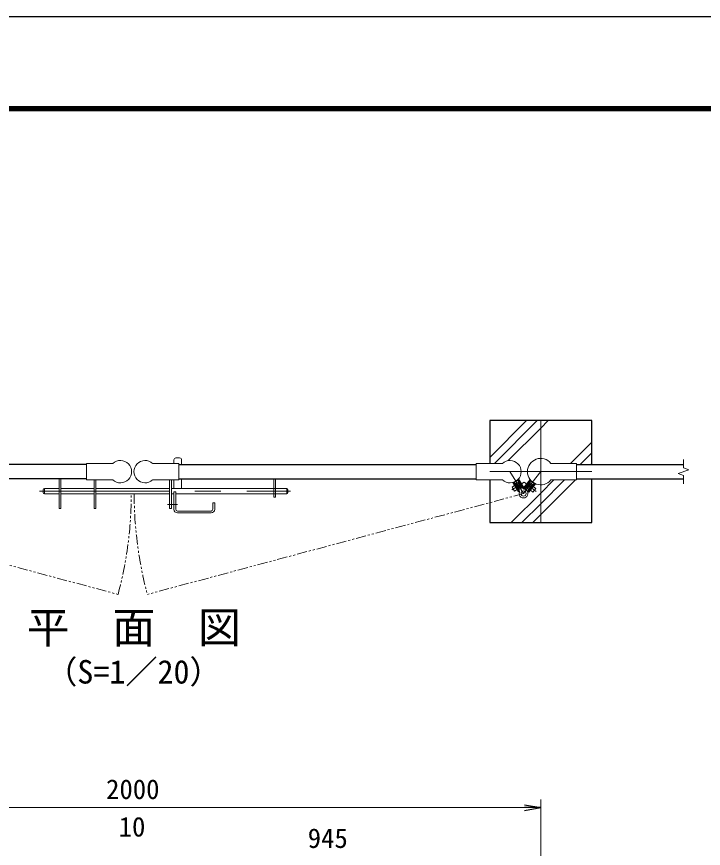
# Model space of a CAD drawing. Units: millimetres, scale not verified. Extents: x -4200 to 4200, y -2970 to 2970.
# Drawn here: x 957 to 2641, y 932 to 2970 of the extents above; entities that cross this region are included whole.
import ezdxf
from ezdxf.enums import TextEntityAlignment as Align

# ---------------------------------------------------------------- set-up
doc = ezdxf.new("R2010")
doc.units = ezdxf.units.MM
doc.header["$LTSCALE"] = 10
doc.linetypes.add('USER1', pattern=[50.8, 31.75, -6.35, 6.35, -6.35])
doc.linetypes.add('USER2', pattern=[5, 2.5, -0.5, 0.5, -0.5, 0.5, -0.5])
for name, color, linetype, lineweight in [('0-0_D-TTL-TXT', 7, 'Continuous', 25), ('0-1_D-BMK', 2, 'USER1', 13), ('0-2_D-STR1', 1, 'Continuous', 25), ('0-3_D-STR3', 3, 'Continuous', 13), ('0-4_D-DCR-HCH', 7, 'Continuous', 13), ('0-6_D-STR4', 7, 'Continuous', 25), ('0-7_D-STR-DIM', 7, 'Continuous', 13), ('0-C_D-TTL', 7, 'Continuous', 25)]:
    doc.layers.add(name, color=color, linetype=linetype, lineweight=lineweight)
doc.layers.add('0-8_0', color=7, linetype='Continuous')
doc.styles.add('ＭＳ ゴシック', font='')
doc.styles.get('ＭＳ ゴシック').set_extended_font_data('MS Gothic')

# ---------------------------------------------------------------- blocks, each defined once
blk = doc.blocks.new('_Open')
at = {"layer": '0-8_0'}
blk.add_line((-10, 1.667), (0, 0), dxfattribs=at)
blk.add_lwpolyline([(-10, -1.667), (0, 0), (-10, 0)], dxfattribs=at)

msp = doc.modelspace()

# ---------------------------------------------------------------- linework, layer by layer
at = {"layer": '0-1_D-BMK'}
for p, q in [((2241.99, 1979.85), (2241.99, 1729.85)), ((2241.99, 1979.85), (2241.99, 1729.85)), ((2116.99, 1854.85), (2366.99, 1854.85)), ((2116.99, 1854.85), (2366.99, 1854.85)), ((2166.59, 1854.85), (2200.15, 1801.12)), ((2166.59, 1854.85), (2200.15, 1801.12)), ((2241.99, 1854.85), (2200.15, 1801.12)), ((2241.99, 1854.85), (2200.15, 1801.12)), ((2201.66, 1828.95), (2171.26, 1809.96)), ((2201.66, 1828.95), (2171.26, 1809.96)), ((2201.42, 1829.03), (2230.83, 1806.13)), ((2201.42, 1829.03), (2230.83, 1806.13)), ((1013.36, 1807.15), (1628.94, 1807.15)), ((1013.36, 1807.15), (1628.94, 1807.15)), ((1326.96, 1774.65), (1352.11, 1774.65)), ((1326.96, 1774.65), (1352.11, 1774.65))]:
    msp.add_line(p, q, dxfattribs=at)
at = {"layer": '0-1_D-BMK', "linetype": 'USER2'}
for p, q in [((283.83, 1801.12), (1205.85, 1554.07)), ((283.83, 1801.12), (1205.85, 1554.07)), ((2200.15, 1801.12), (1278.14, 1554.07)), ((2200.15, 1801.12), (1278.14, 1554.07))]:
    msp.add_line(p, q, dxfattribs=at)
for centre, start, end in [((283.83, 1801.12), 345, 359.97183), ((283.83, 1801.12), 345, 359.97183), ((2200.15, 1801.12), 180.02817, 195), ((2200.15, 1801.12), 180.02817, 195)]:
    msp.add_arc(centre, 954.67, start, end, dxfattribs=at)
at = {"layer": '0-2_D-STR1'}
for p, q in [((1129.09, 1872.35), (399.89, 1872.35)), ((1129.09, 1872.35), (399.89, 1872.35)), ((1354.89, 1872.35), (2084.09, 1872.35)), ((1354.89, 1872.35), (2084.09, 1872.35)), ((2329.49, 1872.35), (2591.99, 1872.35)), ((2329.49, 1872.35), (2591.99, 1872.35)), ((1129.09, 1837.35), (399.89, 1837.35)), ((1129.09, 1837.35), (399.89, 1837.35)), ((1354.89, 1837.35), (2084.09, 1837.35)), ((1354.89, 1837.35), (2084.09, 1837.35)), ((2329.49, 1837.35), (2591.99, 1837.35)), ((2329.49, 1837.35), (2591.99, 1837.35))]:
    msp.add_line(p, q, dxfattribs=at)
at = {"layer": '0-3_D-STR3'}
for p, q in [((1342.89, 1883.65), (1342.89, 1875.2)), ((1342.89, 1883.65), (1342.89, 1875.2)), ((1347.89, 1888.65), (1356.89, 1888.65)), ((1347.89, 1888.65), (1356.89, 1888.65)), ((1361.89, 1883.65), (1361.89, 1872.35)), ((1361.89, 1883.65), (1361.89, 1872.35)), ((1193.09, 1875.2), (1129.09, 1875.2)), ((1193.09, 1875.2), (1129.09, 1875.2)), ((1290.89, 1875.2), (1354.89, 1875.2)), ((1290.89, 1875.2), (1354.89, 1875.2)), ((2148.09, 1875.2), (2084.09, 1875.2)), ((2148.09, 1875.2), (2084.09, 1875.2)), ((2267.14, 1875.2), (2329.49, 1875.2)), ((2267.14, 1875.2), (2329.49, 1875.2)), ((1066.09, 1837.35), (1066.09, 1764.65)), ((1066.09, 1837.35), (1066.09, 1764.65)), ((1361.89, 1837.35), (1361.89, 1813.65)), ((1361.89, 1837.35), (1361.89, 1813.65)), ((1587.89, 1837.35), (1587.89, 1792.15)), ((1587.89, 1837.35), (1587.89, 1792.15)), ((1592.39, 1837.35), (1592.39, 1792.15)), ((1592.39, 1837.35), (1592.39, 1792.15)), ((2199.78, 1813.04), (2185.9, 1835.27)), ((2199.78, 1813.04), (2185.9, 1835.27)), ((2201.73, 1814.26), (2187.52, 1837.01)), ((2201.73, 1814.26), (2187.52, 1837.01)), ((2200.9, 1815.59), (2216.23, 1835.28)), ((2200.9, 1815.59), (2216.23, 1835.28)), ((1147.09, 1834.5), (1147.09, 1764.65)), ((1147.09, 1834.5), (1147.09, 1764.65)), ((1336.89, 1834.5), (1336.89, 1764.65)), ((1336.89, 1834.5), (1336.89, 1764.65)), ((1342.89, 1834.5), (1342.89, 1813.65)), ((1342.89, 1834.5), (1342.89, 1813.65)), ((2187.68, 1805.42), (2173.44, 1828.22)), ((2187.68, 1805.42), (2173.44, 1828.22)), ((2189.61, 1806.68), (2175.72, 1828.91)), ((2189.61, 1806.68), (2175.72, 1828.91)), ((2178.06, 1828.94), (2177.74, 1827.57)), ((2178.06, 1828.94), (2177.74, 1827.57)), ((2177.74, 1827.57), (2189.43, 1808.85)), ((2177.74, 1827.57), (2189.43, 1808.85)), ((2178.06, 1828.94), (2184.84, 1833.18)), ((2178.06, 1828.94), (2184.84, 1833.18)), ((2179.06, 1825.45), (2180.76, 1826.51)), ((2179.06, 1825.45), (2180.76, 1826.51)), ((2180.09, 1821.91), (2180.94, 1822.44)), ((2180.09, 1821.91), (2180.94, 1822.44)), ((2180.76, 1826.51), (2190.3, 1811.24)), ((2180.76, 1826.51), (2190.3, 1811.24)), ((2186.77, 1813.11), (2180.94, 1822.44)), ((2186.77, 1813.11), (2180.94, 1822.44)), ((2184.84, 1833.18), (2186.22, 1832.86)), ((2184.84, 1833.18), (2186.22, 1832.86)), ((2185.85, 1829.68), (2187.55, 1830.74)), ((2185.85, 1829.68), (2187.55, 1830.74)), ((2185.85, 1829.68), (2195.38, 1814.42)), ((2185.85, 1829.68), (2195.38, 1814.42)), ((2186.22, 1832.86), (2197.91, 1814.15)), ((2186.22, 1832.86), (2197.91, 1814.15)), ((2195.38, 1814.42), (2197.08, 1815.48)), ((2195.38, 1814.42), (2197.08, 1815.48)), ((2199.78, 1813.04), (2201.73, 1814.26)), ((2199.78, 1813.04), (2201.73, 1814.26)), ((2201.74, 1812.94), (2217.73, 1833.46)), ((2201.74, 1812.94), (2217.73, 1833.46)), ((2217.28, 1831.26), (2203.72, 1813.85)), ((2217.28, 1831.26), (2203.72, 1813.85)), ((2204.68, 1815.08), (2206.26, 1813.85)), ((2204.68, 1815.08), (2206.26, 1813.85)), ((2217.32, 1828.06), (2206.26, 1813.85)), ((2217.32, 1828.06), (2206.26, 1813.85)), ((2222.06, 1824.37), (2211, 1810.17)), ((2222.06, 1824.37), (2211, 1810.17)), ((2211.21, 1805.56), (2227.19, 1826.09)), ((2211.21, 1805.56), (2227.19, 1826.09)), ((2225.17, 1825.11), (2211.61, 1807.7)), ((2225.17, 1825.11), (2211.61, 1807.7)), ((2213.03, 1804.15), (2229.33, 1825.08)), ((2213.03, 1804.15), (2229.33, 1825.08)), ((2214.61, 1811.55), (2221.37, 1820.23)), ((2214.61, 1811.55), (2221.37, 1820.23)), ((2215.74, 1829.29), (2217.32, 1828.06)), ((2215.74, 1829.29), (2217.32, 1828.06)), ((2218.68, 1831.43), (2217.28, 1831.26)), ((2218.68, 1831.43), (2217.28, 1831.26)), ((2218.68, 1831.43), (2224.99, 1826.52)), ((2218.68, 1831.43), (2224.99, 1826.52)), ((2221.37, 1820.23), (2222.16, 1819.62)), ((2221.37, 1820.23), (2222.16, 1819.62)), ((2222.06, 1824.37), (2223.63, 1823.14)), ((2222.06, 1824.37), (2223.63, 1823.14)), ((2223.97, 1818.2), (2229.89, 1813.59)), ((2223.97, 1818.2), (2229.89, 1813.59)), ((2224.99, 1826.52), (2225.17, 1825.11)), ((2224.99, 1826.52), (2225.17, 1825.11)), ((1022.39, 1810.65), (1022.39, 1803.65)), ((1022.39, 1810.65), (1022.39, 1803.65)), ((1025.39, 1813.65), (1061.59, 1813.65)), ((1025.39, 1813.65), (1025.39, 1800.65)), ((1025.39, 1813.65), (1061.59, 1813.65)), ((1025.39, 1813.65), (1025.39, 1800.65)), ((1025.39, 1800.65), (1061.59, 1800.65)), ((1025.39, 1800.65), (1061.59, 1800.65)), ((1066.09, 1813.65), (1147.09, 1813.65)), ((1066.09, 1813.65), (1147.09, 1813.65)), ((1066.09, 1800.65), (1147.09, 1800.65)), ((1066.09, 1800.65), (1147.09, 1800.65)), ((1151.59, 1813.65), (1332.39, 1813.65)), ((1151.59, 1813.65), (1332.39, 1813.65)), ((1151.59, 1800.65), (1332.39, 1800.65)), ((1151.59, 1800.65), (1332.39, 1800.65)), ((1336.89, 1813.65), (1587.89, 1813.65)), ((1336.89, 1813.65), (1587.89, 1813.65)), ((1336.89, 1800.65), (1342.89, 1800.65)), ((1336.89, 1800.65), (1342.89, 1800.65)), ((1342.89, 1805.65), (1342.89, 1762.65)), ((1342.89, 1805.65), (1347.39, 1805.65)), ((1342.89, 1805.65), (1342.89, 1762.65)), ((1342.89, 1805.65), (1347.39, 1805.65)), ((1347.39, 1805.65), (1347.39, 1762.65)), ((1347.39, 1805.65), (1347.39, 1762.65)), ((1347.39, 1800.65), (1587.89, 1800.65)), ((1347.39, 1800.65), (1587.89, 1800.65)), ((1592.39, 1813.65), (1587.89, 1813.65)), ((1592.39, 1813.65), (1587.89, 1813.65)), ((1592.39, 1800.65), (1587.89, 1800.65)), ((1592.39, 1800.65), (1587.89, 1800.65)), ((1592.39, 1813.65), (1619.39, 1813.65)), ((1592.39, 1813.65), (1619.39, 1813.65)), ((1592.39, 1800.65), (1619.39, 1800.65)), ((1592.39, 1800.65), (1619.39, 1800.65)), ((1619.39, 1813.65), (1619.39, 1800.65)), ((1619.39, 1813.65), (1619.39, 1800.65)), ((1622.39, 1810.65), (1622.39, 1803.65)), ((1622.39, 1810.65), (1622.39, 1803.65)), ((2177.61, 1807.39), (2183.97, 1811.36)), ((2177.61, 1807.39), (2183.97, 1811.36)), ((2185.92, 1812.58), (2186.77, 1813.11)), ((2185.92, 1812.58), (2186.77, 1813.11)), ((2189.61, 1806.68), (2187.65, 1805.46)), ((2189.61, 1806.68), (2187.65, 1805.46)), ((2188.6, 1810.18), (2190.3, 1811.24)), ((2188.6, 1810.18), (2190.3, 1811.24)), ((2201.74, 1812.94), (2200.8, 1813.67)), ((2201.74, 1812.94), (2200.8, 1813.67)), ((2211, 1810.17), (2212.57, 1808.94)), ((2211, 1810.17), (2212.57, 1808.94)), ((2211.21, 1805.56), (2213.03, 1804.15)), ((2211.21, 1805.56), (2213.03, 1804.15)), ((2214.61, 1811.55), (2215.4, 1810.94)), ((2214.61, 1811.55), (2215.4, 1810.94)), ((2217.21, 1809.53), (2223.13, 1804.92)), ((2217.21, 1809.53), (2223.13, 1804.92)), ((2223.13, 1804.92), (2229.89, 1813.59)), ((2223.13, 1804.92), (2229.89, 1813.59)), ((1438.39, 1778.65), (1438.39, 1762.65)), ((1438.39, 1778.65), (1442.89, 1778.65)), ((1438.39, 1778.65), (1438.39, 1762.65)), ((1438.39, 1778.65), (1442.89, 1778.65)), ((1442.89, 1778.65), (1442.89, 1762.65)), ((1442.89, 1778.65), (1442.89, 1762.65)), ((1587.89, 1792.15), (1592.39, 1792.15)), ((1587.89, 1792.15), (1592.39, 1792.15)), ((1351.89, 1758.15), (1433.89, 1758.15)), ((1351.89, 1758.15), (1433.89, 1758.15)), ((1351.89, 1753.65), (1433.89, 1753.65)), ((1351.89, 1753.65), (1433.89, 1753.65))]:
    msp.add_line(p, q, dxfattribs=at)
for points in [[(1193.09, 1834.5), (1129.09, 1834.5), (1129.09, 1875.2)], [(1193.09, 1834.5), (1129.09, 1834.5), (1129.09, 1875.2)], [(1290.89, 1834.5), (1354.89, 1834.5), (1354.89, 1875.2)], [(1290.89, 1834.5), (1354.89, 1834.5), (1354.89, 1875.2)], [(2148.09, 1834.5), (2084.09, 1834.5), (2084.09, 1875.2)], [(2148.09, 1834.5), (2084.09, 1834.5), (2084.09, 1875.2)], [(2267.14, 1834.5), (2329.49, 1834.5), (2329.49, 1875.2)], [(2267.14, 1834.5), (2329.49, 1834.5), (2329.49, 1875.2)], [(1061.59, 1837.35), (1061.59, 1764.65), (1066.09, 1764.65)], [(1061.59, 1837.35), (1061.59, 1764.65), (1066.09, 1764.65)], [(1151.59, 1834.5), (1151.59, 1764.65), (1147.09, 1764.65)], [(1151.59, 1834.5), (1151.59, 1764.65), (1147.09, 1764.65)], [(1332.39, 1834.5), (1332.39, 1764.65), (1336.89, 1764.65)], [(1332.39, 1834.5), (1332.39, 1764.65), (1336.89, 1764.65)], [(2177.61, 1807.39), (2171.78, 1816.72), (2178.14, 1820.69)], [(2177.61, 1807.39), (2171.78, 1816.72), (2178.14, 1820.69)]]:
    msp.add_lwpolyline(points, dxfattribs=at)
msp.add_circle((2200.15, 1801.12), 6.3, dxfattribs=at)
msp.add_circle((2200.15, 1801.12), 6.3, dxfattribs=at)
for centre, radius, start, end in [((1211.59, 1854.85), 27.5, 227.73142, 132.26858), ((1211.59, 1854.85), 27.5, 227.73142, 132.26858), ((1272.39, 1854.85), 27.5, 47.73142, 312.26858), ((1272.39, 1854.85), 27.5, 47.73142, 312.26858), ((1347.89, 1883.65), 5, 90, 180), ((1347.89, 1883.65), 5, 90, 180), ((1356.89, 1883.65), 5, 0, 90), ((1356.89, 1883.65), 5, 0, 90), ((2166.59, 1854.85), 27.5, 227.73142, 132.26858), ((2166.59, 1854.85), 27.5, 227.73142, 132.26858), ((2241.99, 1854.85), 32.35, 38.9806, 321.0194), ((2241.99, 1854.85), 32.35, 38.9806, 321.0194), ((1025.39, 1810.65), 3, 90, 180), ((1025.39, 1810.65), 3, 90, 180), ((1025.39, 1803.65), 3, 180, 270), ((1025.39, 1803.65), 3, 180, 270), ((1619.39, 1810.65), 3, 0, 90), ((1619.39, 1810.65), 3, 0, 90), ((1619.39, 1803.65), 3, 270, 0), ((1619.39, 1803.65), 3, 270, 0), ((2200.15, 1801.12), 10.8, 161.25364, 82.72314), ((2200.15, 1801.12), 10.8, 161.25364, 82.72314), ((2185.19, 1806.2), 5, 341.25364, 31.98839), ((2185.19, 1806.2), 5, 341.25364, 31.98839), ((2202.15, 1816.8), 5, 211.98839, 262.72314), ((2202.15, 1816.8), 5, 211.98839, 262.72314), ((2199.78, 1816.92), 5, 280.50168, 322.09181), ((2199.78, 1816.92), 5, 280.50168, 322.09181), ((2215.56, 1804.63), 5, 142.09181, 192.82656), ((2215.56, 1804.63), 5, 142.09181, 192.82656), ((1351.89, 1762.65), 9, 180, 270), ((1351.89, 1762.65), 9, 180, 270), ((1351.89, 1762.65), 4.5, 180, 270), ((1351.89, 1762.65), 4.5, 180, 270), ((1433.89, 1762.65), 4.5, 270, 0), ((1433.89, 1762.65), 9, 270, 0), ((1433.89, 1762.65), 4.5, 270, 0), ((1433.89, 1762.65), 9, 270, 0)]:
    msp.add_arc(centre, radius, start, end, dxfattribs=at)
at = {"layer": '0-4_D-DCR-HCH'}
for p, q in [((2116.99, 1889.57), (2207.27, 1979.85)), ((2116.99, 1889.57), (2207.27, 1979.85)), ((2129.14, 1875.2), (2233.79, 1979.85)), ((2129.14, 1875.2), (2233.79, 1979.85)), ((2314.76, 1875.2), (2366.99, 1927.44)), ((2314.76, 1875.2), (2366.99, 1927.44)), ((2338.42, 1872.35), (2366.99, 1900.92)), ((2338.42, 1872.35), (2366.99, 1900.92)), ((2364.94, 1872.35), (2366.99, 1874.41)), ((2364.94, 1872.35), (2366.99, 1874.41)), ((2329.49, 1836.91), (2329.94, 1837.35)), ((2329.49, 1836.91), (2329.94, 1837.35))]:
    msp.add_line(p, q, dxfattribs=at)
for points in [[(2162.47, 1882.02), (2241.99, 1961.54), (2260.31, 1979.85)], [(2162.47, 1882.02), (2241.99, 1961.54), (2260.31, 1979.85)], [(2169.41, 1729.85), (2241.99, 1802.44), (2274.06, 1834.5)], [(2169.41, 1729.85), (2241.99, 1802.44), (2274.06, 1834.5)], [(2195.92, 1729.85), (2241.99, 1775.92), (2300.57, 1834.5)], [(2195.92, 1729.85), (2241.99, 1775.92), (2300.57, 1834.5)], [(2222.44, 1729.85), (2241.99, 1749.41), (2327.09, 1834.5)], [(2222.44, 1729.85), (2241.99, 1749.41), (2327.09, 1834.5)]]:
    msp.add_lwpolyline(points, dxfattribs=at)
at = {"layer": '0-6_D-STR4'}
msp.add_line((2116.99, 1979.85), (2116.99, 1875.2), dxfattribs=at)
msp.add_line((2116.99, 1979.85), (2116.99, 1875.2), dxfattribs=at)
for points in [[(2366.99, 1872.35), (2366.99, 1979.85), (2116.99, 1979.85)], [(2366.99, 1872.35), (2366.99, 1979.85), (2116.99, 1979.85)], [(2116.99, 1834.5), (2116.99, 1729.85), (2366.99, 1729.85), (2366.99, 1837.35)], [(2116.99, 1834.5), (2116.99, 1729.85), (2366.99, 1729.85), (2366.99, 1837.35)]]:
    msp.add_lwpolyline(points, dxfattribs=at)
at = {"layer": '0-7_D-STR-DIM'}
for p, q in [((2591.99, 1864.47), (2591.99, 1884.85)), ((2591.99, 1864.47), (2591.99, 1884.85)), ((2578.78, 1850.04), (2605.21, 1859.66)), ((2578.78, 1850.04), (2605.21, 1859.66)), ((2605.21, 1859.66), (2591.99, 1864.47)), ((2605.21, 1859.66), (2591.99, 1864.47)), ((2591.99, 1845.23), (2578.78, 1850.04)), ((2591.99, 1845.23), (2578.78, 1850.04)), ((2591.99, 1824.85), (2591.99, 1845.23)), ((2591.99, 1824.85), (2591.99, 1845.23)), ((2241.99, 716.61), (2241.99, 1051.37)), ((2241.99, 716.61), (2241.99, 1051.37)), ((281.99, 1031.37), (2201.99, 1031.37)), ((281.99, 1031.37), (2201.99, 1031.37))]:
    msp.add_line(p, q, dxfattribs=at)
at = {"layer": '0-C_D-TTL', "color": 2}
msp.add_lwpolyline([(-4200, 2970), (4200, 2970), (4200, -2970), (-4200, -2970)], close=True, dxfattribs=at)
at = {"layer": '0-C_D-TTL'}
for points in [[(-3930, 2750), (3930, 2750), (3930, -2750), (-3930, -2750)], [(-3927.5, 2747.5), (3927.5, 2747.5), (3927.5, -2747.5), (-3927.5, -2747.5)], [(-3925, 2745), (3925, 2745), (3925, -2745), (-3925, -2745)], [(-3922.5, 2742.5), (3922.5, 2742.5), (3922.5, -2742.5), (-3922.5, -2742.5)], [(-3920, 2740), (3920, 2740), (3920, -2740), (-3920, -2740)]]:
    msp.add_lwpolyline(points, close=True, dxfattribs=at)

# ---------------------------------------------------------------- block references
at = {"layer": '0-7_D-STR-DIM', "xscale": 4, "yscale": 4}
msp.add_blockref('_Open', (2241.99, 1031.37), dxfattribs=at)
msp.add_blockref('_Open', (2241.99, 1031.37), dxfattribs=at)

# ---------------------------------------------------------------- texts
at = {"layer": '0-0_D-TTL-TXT', "style": 'ＭＳ ゴシック'}
for s, height, p in [('平\u3000面\u3000図', 76.98, (982.09, 1411.33)), ('平\u3000面\u3000図', 76.98, (982.09, 1411.33)), ('（S=1／20）', 57.7, (1027.57, 1318.13)), ('（S=1／20）', 57.7, (1027.57, 1318.13))]:
    msp.add_text(s, height=height, dxfattribs=at).set_placement(p, align=Align.BOTTOM_LEFT)
at = {"layer": '0-7_D-STR-DIM', "style": 'ＭＳ ゴシック'}
for s, p in [('2000', (1176.74, 1038.12)), ('2000', (1176.74, 1038.12)), ('10', (1207.59, 946.12)), ('10', (1207.59, 946.12)), ('945', (1671.02, 918.12)), ('945', (1671.02, 918.12))]:
    msp.add_text(s, height=48.09, dxfattribs=at).set_placement(p, align=Align.BOTTOM_LEFT)

doc.saveas('drawing.dxf')
